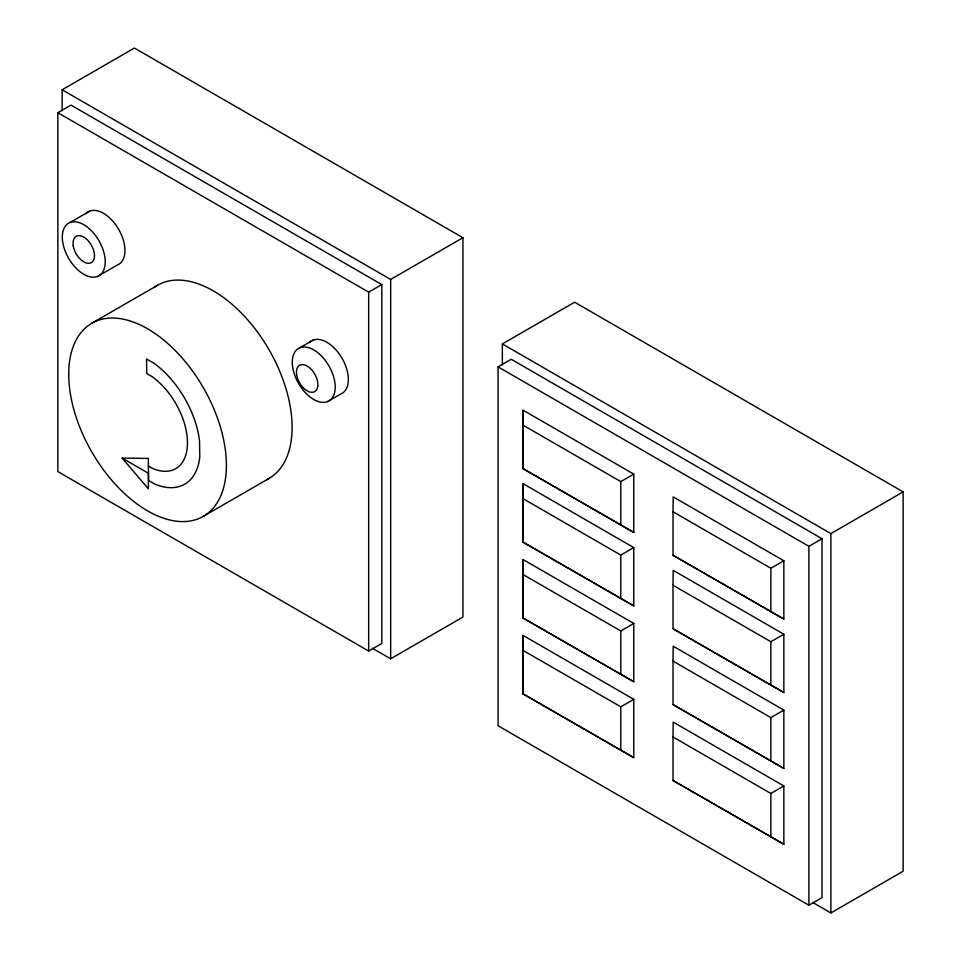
<?xml version="1.0" encoding="UTF-8"?>
<svg xmlns="http://www.w3.org/2000/svg" width="961" height="961" viewBox="0 0 961 961"><rect width="100%" height="100%" fill="white"/><g stroke="black" fill="none" stroke-linecap="round" stroke-linejoin="round"><path stroke-width="1.44" d="M522.94 425.122L523.096 410.215L633.767 474.109L633.767 532.406L522.94 468.608L522.94 425.122L620.782 481.605L633.767 474.109M522.94 498.603L523.096 483.695L633.767 547.59L633.767 605.886L522.94 542.088L522.94 498.603L620.782 555.086L633.767 547.59M522.94 574.474L523.096 559.566L633.767 623.449L633.767 681.757L522.94 617.959L522.94 574.474L620.782 630.945L633.767 623.449M522.94 650.333L523.096 635.437L633.767 699.32L633.767 757.628L522.94 693.83L522.94 650.333L620.782 706.815L633.767 699.32M673.024 511.769L673.18 496.873L783.852 560.756L783.852 619.064L673.024 555.266L673.024 511.769L770.866 568.251L783.852 560.756M673.024 585.249L673.18 570.341L783.852 634.236L783.852 692.533L673.024 628.734L673.024 585.249L770.866 641.732L783.852 634.236M673.024 661.12L673.18 646.212L783.852 710.107L783.852 768.404L673.024 704.605L673.024 661.12L770.866 717.603L783.852 710.107M673.024 736.991L673.18 722.083L783.852 785.978L783.852 844.275L673.024 780.476L673.024 736.991L770.866 793.474L783.852 785.978M62.141 110.767L62.141 89.781L134.408 48.05L462.938 237.715L462.938 617.07L390.659 658.79L372.484 648.303M57.852 112.701L70.994 105.109L381.805 284.564L381.805 643.462L368.664 651.041L57.852 471.599L57.852 112.701L368.664 292.144L381.805 284.564M69.973 222.532L89.685 211.144M97.578 276.432A30.356 17.526 60 0 0 91.115 230.424A30.356 17.526 60 0 0 62.633 241.583A30.356 17.526 60 0 0 97.578 276.432L117.29 265.056A30.356 17.526 60 0 0 117.987 228.189A30.356 17.526 60 0 0 85.901 213.738M91.8 323.244L157.508 285.309M62.141 89.781L390.659 279.447L462.938 237.715M299.94 347.714L313.082 340.122M327.545 401.614A30.356 17.526 60 0 0 321.07 355.606A30.356 17.526 60 0 0 292.6 366.766A30.356 17.526 60 0 0 327.545 401.614L340.687 394.034A30.356 17.526 60 0 0 341.383 357.168A30.356 17.526 60 0 0 309.286 342.705M203.3 516.369L269.008 478.434M502.351 364.928L502.351 343.93L574.63 302.21L903.148 491.876L903.148 871.219L830.881 912.95L812.694 902.451M498.062 366.862L511.204 359.27L822.015 538.713L822.015 897.61L808.886 905.202L498.062 725.759L498.062 366.862L808.886 546.304L822.015 538.713M522.94 468.608L633.767 532.406M522.94 542.088L633.767 605.886M522.94 617.959L633.767 681.757M673.024 555.266L783.852 619.064M522.94 693.83L633.767 757.628M502.351 343.93L830.881 533.607L903.148 491.876M673.024 628.734L783.852 692.533M673.024 704.605L783.852 768.404M673.024 780.476L783.852 844.275M122.167 458.109L148.45 473.28L148.33 488.765L122.167 458.109L148.33 458.409L148.571 480.56L155.43 484.368A74.333 42.921 60 0 0 199.792 456.715L199.516 440.715A74.333 42.921 60 0 0 153.388 362.862L146.528 359.054L146.781 373.613L152.367 376.832A56.435 32.59 60 0 1 187.455 442.841A56.435 32.59 60 0 1 152.367 468.331L148.33 466.001M830.881 533.607L830.881 912.95M808.886 546.304L808.886 905.202M770.866 568.251L770.866 611.749M770.866 641.732L770.866 685.217M770.866 717.603L770.866 761.088M770.866 793.474L770.866 836.959M620.782 481.605L620.782 525.09M620.782 555.086L620.782 598.571M620.782 630.945L620.782 674.442M620.782 706.815L620.782 750.313M523.096 410.215L523.096 468.524M523.096 483.695L523.096 542.004M523.096 559.566L523.096 617.863M523.096 635.437L523.096 693.734M390.659 279.447L390.659 658.79M368.664 292.144L368.664 651.041M153.988 287.603A111.5 64.375 60 0 1 268.395 348.627A111.5 64.375 60 0 1 266.533 479.743M68.712 374.285A111.5 64.375 60 0 0 186.975 521.415A111.5 64.375 60 0 0 186.975 363.726A111.5 64.375 60 0 0 68.712 374.285M73.204 245.535A15.184 8.769 60 0 0 90.67 262.954A15.184 8.769 60 0 0 87.439 239.95A15.184 8.769 60 0 0 73.204 245.535M296.601 374.514A15.184 8.769 60 0 0 314.067 391.932A15.184 8.769 60 0 0 310.835 368.928A15.184 8.769 60 0 0 296.601 374.514"/></g></svg>
